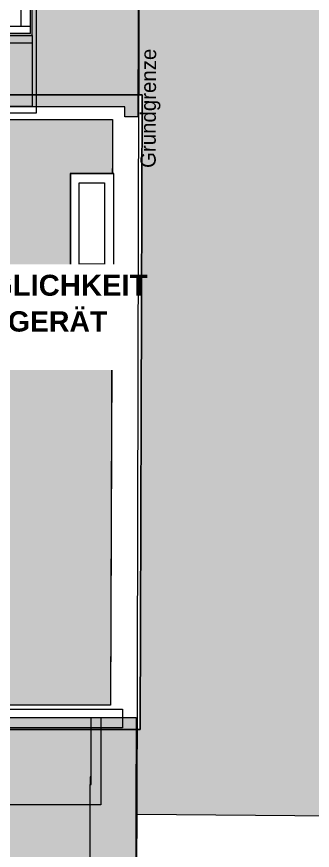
# Model space of a CAD drawing. Header units: metres. Extents: x -3 to 171, y -23 to 41.
# Drawn here: x 151.16 to 154.06, y 23.66 to 31.84 of the extents above; entities that cross this region are included whole.
import ezdxf

# ---------------------------------------------------------------- set-up
doc = ezdxf.new("R2010")
doc.units = ezdxf.units.M
doc.header["$MEASUREMENT"] = 0
doc.linetypes.add('Wipeout_Contour', pattern=[1, 0, -1])
for name, color, linetype in [('112 Wand Aussen - Schachtwände', 7, 'Continuous'), ('140 Brüstung', 7, 'Continuous'), ('310 Dachkonstruktion massiv', 7, 'Continuous'), ('325 Dachfenster', 7, 'Continuous'), ('330 Dachaufbau', 7, 'Continuous'), ('725 Nachbarbebauung', 7, 'Continuous'), ('840 Baulinien', 7, 'Continuous'), ('844 Umriss 2D', 7, 'Continuous'), ('905 VP Beschriftung Übersicht.Übersicht', 7, 'Continuous')]:
    doc.layers.add(name, color=color, linetype=linetype)
doc.styles.add('ERSTELLTER_STIL_2', font='')
doc.styles.add('ERSTELLTER_STIL_6', font='arial.ttf')
doc.styles.get('ERSTELLTER_STIL_2').set_extended_font_data('Eurostile')
doc.linetypes.add('Grenze Grundstück', pattern='A,0,[1,415_260415_PP_VA_1_9 DD STG11.Shx,S=0.00031746,R=0,X=0,Y=0],-0.04,0', length=0.04)

# ---------------------------------------------------------------- blocks, each defined once
blk = doc.blocks.new('Decke_1_2', base_point=(152.3668, 35.4597))
at = {"layer": '725 Nachbarbebauung', "linetype": 'Continuous', "lineweight": 0, "true_color": 0x1f1f1f}
blk.add_hatch(color=250, dxfattribs=at).paths.add_polyline_path([(152.3668, 35.4597), (152.3372, 24.0151), (162.4416, 23.9298), (162.4453, 24.7904), (165.2425, 24.7792), (165.2384, 23.8246), (171.2737, 23.7992), (171.3553, 35.4443)])
at = {"layer": '725 Nachbarbebauung', "color": 8, "linetype": 'Continuous', "lineweight": 13, "flags": 128}
blk.add_lwpolyline([(152.3668, 35.4597), (152.3372, 24.0151), (162.4416, 23.9298), (162.4453, 24.7904), (165.2425, 24.7792), (165.2384, 23.8246), (171.2737, 23.7992), (171.3553, 35.4443)], close=True, dxfattribs=at)
blk = doc.blocks.new('Wand_36_2', base_point=(152.2192, 30.9569))
at = {"color": 254, "linetype": 'Wipeout_Contour', "lineweight": 0, "ltscale": 466.549952}
blk.add_wipeout([(152.0987, 30.8368), (152.3894, 31.0768), (152.0995, 31.0768)], dxfattribs=at).dxf.layer = '140 Brüstung'
at = {"color": 254, "linetype": 'Wipeout_Contour', "lineweight": 0, "ltscale": 463.022005}
blk.add_wipeout([(152.0796, 25.0857), (152.0788, 24.8458), (152.3686, 24.8458)], dxfattribs=at).dxf.layer = '140 Brüstung'
at = {"color": 254, "linetype": 'Wipeout_Contour', "lineweight": 0, "ltscale": 616.339009}
blk.add_wipeout([(152.0796, 25.0857), (152.3686, 24.8458), (152.3687, 24.8458), (152.3695, 25.0857)], dxfattribs=at).dxf.layer = '140 Brüstung'
at = {"color": 254, "linetype": 'Wipeout_Contour', "lineweight": 0, "ltscale": 619.222814}
blk.add_wipeout([(152.0987, 30.8368), (152.0796, 25.0857), (152.3695, 25.0857), (152.3887, 30.8368)], dxfattribs=at).dxf.layer = '140 Brüstung'
at = {"color": 254, "linetype": 'Wipeout_Contour', "lineweight": 0, "ltscale": 620.749053}
blk.add_wipeout([(152.0987, 30.8368), (152.3887, 30.8368), (152.3895, 31.0768), (152.3894, 31.0768)], dxfattribs=at).dxf.layer = '140 Brüstung'
at = {"layer": '140 Brüstung', "color": 7, "linetype": 'Continuous', "lineweight": 18, "flags": 128}
blk.add_lwpolyline([(152.0987, 30.8368), (152.0796, 25.0857)], dxfattribs=at)
at = {"color": 254, "linetype": 'Wipeout_Contour', "lineweight": 0, "ltscale": 619.818958}
blk.add_wipeout([(152.3895, 31.0768), (152.3687, 24.8458), (152.3689, 24.8458), (152.3897, 31.0768)], dxfattribs=at).dxf.layer = '140 Brüstung'
at = {"layer": '140 Brüstung', "color": 7, "linetype": 'Continuous', "lineweight": 18}
for p, q in [((152.3895, 31.0768), (152.3687, 24.8458)), ((152.3895, 31.0768), (152.3894, 31.0768)), ((152.3687, 24.8458), (152.3686, 24.8458))]:
    blk.add_line(p, q, dxfattribs=at)
at = {"layer": '140 Brüstung', "color": 7, "linetype": 'Continuous', "lineweight": 18, "flags": 128}
blk.add_lwpolyline([(152.3689, 24.8458), (152.3897, 31.0768)], dxfattribs=at)
blk = doc.blocks.new('Wand_50_2', base_point=(145.7992, 24.9657))
at = {"color": 254, "linetype": 'Wipeout_Contour', "lineweight": 0, "ltscale": 444.616926}
blk.add_wipeout([(145.9693, 24.8455), (145.9691, 24.8457), (145.9691, 24.8455)], dxfattribs=at).dxf.layer = '140 Brüstung'
at = {"color": 254, "linetype": 'Wipeout_Contour', "lineweight": 0, "ltscale": 462.735267}
blk.add_wipeout([(152.3686, 24.8458), (152.3687, 24.8457), (152.3687, 24.8458)], dxfattribs=at).dxf.layer = '140 Brüstung'
at = {"color": 254, "linetype": 'Wipeout_Contour', "lineweight": 0, "ltscale": 604.403721}
blk.add_wipeout([(152.0796, 25.0857), (145.9691, 25.0857), (145.9691, 24.8458), (152.0788, 24.8458)], dxfattribs=at).dxf.layer = '140 Brüstung'
at = {"color": 254, "linetype": 'Wipeout_Contour', "lineweight": 0, "ltscale": 617.644781}
blk.add_wipeout([(152.3687, 24.8457), (152.3689, 24.8455), (152.3689, 24.8458), (152.3687, 24.8458)], dxfattribs=at).dxf.layer = '140 Brüstung'
at = {"layer": '140 Brüstung', "color": 7, "linetype": 'Continuous', "lineweight": 18, "flags": 128}
blk.add_lwpolyline([(152.0796, 25.0857), (145.9691, 25.0857)], dxfattribs=at)
at = {"color": 254, "linetype": 'Wipeout_Contour', "lineweight": 0, "ltscale": 592.396462}
blk.add_wipeout([(145.9691, 24.8458), (145.9691, 24.8457), (145.9693, 24.8455), (145.9693, 24.8458)], dxfattribs=at).dxf.layer = '140 Brüstung'
at = {"color": 254, "linetype": 'Wipeout_Contour', "lineweight": 0, "ltscale": 758.818361}
blk.add_wipeout([(152.3687, 24.8457), (152.3686, 24.8458), (145.9693, 24.8458), (145.9693, 24.8455), (152.3687, 24.8455)], dxfattribs=at).dxf.layer = '140 Brüstung'
at = {"layer": '140 Brüstung', "color": 7, "linetype": 'Continuous', "lineweight": 18}
for p in [(145.9691, 24.8457), (145.9693, 24.8458)]:
    blk.add_line(p, (145.9691, 24.8458), dxfattribs=at)
at = {"color": 254, "linetype": 'Wipeout_Contour', "lineweight": 0, "ltscale": 463.556056}
blk.add_wipeout([(152.3687, 24.8457), (152.3687, 24.8455), (152.3689, 24.8455)], dxfattribs=at).dxf.layer = '140 Brüstung'
at = {"layer": '140 Brüstung', "color": 7, "linetype": 'Continuous', "lineweight": 18}
for p, q in [((152.3686, 24.8458), (145.9693, 24.8458)), ((152.3687, 24.8458), (152.3686, 24.8458))]:
    blk.add_line(p, q, dxfattribs=at)
at = {"layer": '140 Brüstung', "color": 7, "linetype": 'Continuous', "lineweight": 18, "flags": 128}
for points in [[(145.9693, 24.8455), (152.3689, 24.8455)], [(152.3689, 24.8455), (152.3689, 24.8458)]]:
    blk.add_lwpolyline(points, dxfattribs=at)
blk = doc.blocks.new('Wand_56_2', base_point=(145.6642, 30.9569))
at = {"layer": '140 Brüstung', "color": 7, "linetype": 'Continuous', "lineweight": 18, "flags": 128}
for points in [[(145.6642, 31.077), (145.6642, 31.0768)], [(145.6642, 31.0768), (145.6642, 30.8368)]]:
    blk.add_lwpolyline(points, dxfattribs=at)
at = {"color": 254, "linetype": 'Wipeout_Contour', "lineweight": 0, "ltscale": 609.066874}
blk.add_wipeout([(146.074, 30.8368), (152.0987, 30.8368), (152.0995, 31.0768), (146.074, 31.0768)], dxfattribs=at).dxf.layer = '140 Brüstung'
at = {"color": 254, "linetype": 'Wipeout_Contour', "lineweight": 0, "ltscale": 465.993432}
blk.add_wipeout([(152.3895, 31.0768), (152.3895, 31.0769), (152.3894, 31.0768)], dxfattribs=at).dxf.layer = '140 Brüstung'
at = {"color": 254, "linetype": 'Wipeout_Contour', "lineweight": 0, "ltscale": 596.572188}
blk.add_wipeout([(145.7144, 30.8368), (146.074, 30.8368), (146.074, 31.0768), (145.7144, 31.0768)], dxfattribs=at).dxf.layer = '140 Brüstung'
at = {"color": 254, "linetype": 'Wipeout_Contour', "lineweight": 0, "ltscale": 621.967519}
blk.add_wipeout([(152.3895, 31.0769), (152.3895, 31.0768), (152.3897, 31.0768), (152.3897, 31.077)], dxfattribs=at).dxf.layer = '140 Brüstung'
at = {"layer": '140 Brüstung', "color": 7, "linetype": 'Continuous', "lineweight": 18}
blk.add_line((145.7144, 30.8368), (145.7144, 31.0768), dxfattribs=at)
at = {"layer": '140 Brüstung', "color": 7, "linetype": 'Continuous', "lineweight": 18, "flags": 128}
blk.add_lwpolyline([(145.6642, 30.8368), (152.0987, 30.8368)], dxfattribs=at)
at = {"color": 254, "linetype": 'Wipeout_Contour', "lineweight": 0, "ltscale": 467.168081}
blk.add_wipeout([(152.3895, 31.077), (152.3895, 31.0769), (152.3897, 31.077)], dxfattribs=at).dxf.layer = '140 Brüstung'
at = {"color": 254, "linetype": 'Wipeout_Contour', "lineweight": 0, "ltscale": 764.727146}
blk.add_wipeout([(146.0742, 31.0768), (152.3894, 31.0768), (152.3895, 31.0769), (152.3895, 31.077), (146.0742, 31.077)], dxfattribs=at).dxf.layer = '140 Brüstung'
at = {"layer": '140 Brüstung', "color": 7, "linetype": 'Continuous', "lineweight": 18}
blk.add_line((152.3895, 31.0768), (152.3894, 31.0768), dxfattribs=at)
at = {"layer": '140 Brüstung', "color": 7, "linetype": 'Continuous', "lineweight": 18, "flags": 128}
blk.add_lwpolyline([(152.3897, 31.077), (152.3897, 31.0768)], dxfattribs=at)
at = {"color": 254, "linetype": 'Wipeout_Contour', "lineweight": 0, "ltscale": 597.376463}
blk.add_wipeout([(146.074, 31.0768), (146.0742, 31.0768), (146.0742, 31.077), (146.074, 31.077)], dxfattribs=at).dxf.layer = '140 Brüstung'
at = {"layer": '140 Brüstung', "color": 7, "linetype": 'Continuous', "lineweight": 18}
for p, q in [((146.074, 31.0768), (146.074, 31.077)), ((146.074, 31.0768), (146.0742, 31.0768)), ((146.0742, 31.0768), (152.3894, 31.0768))]:
    blk.add_line(p, q, dxfattribs=at)
at = {"layer": '140 Brüstung', "color": 7, "linetype": 'Continuous', "lineweight": 18, "flags": 128}
blk.add_lwpolyline([(152.3897, 31.077), (146.0742, 31.077)], dxfattribs=at)
blk = doc.blocks.new('Dachfläche_3_2', base_point=(145.6242, 24.8629))
at = {"layer": '310 Dachkonstruktion massiv', "color": 7, "linetype": 'Continuous', "lineweight": 13, "flags": 128}
for points in [[(145.6242, 25.0452), (152.1977, 25.0452)], [(145.6242, 24.8629), (145.6242, 25.0452)], [(152.1977, 25.0452), (152.1971, 24.8629)], [(152.1971, 24.8629), (145.6242, 24.8629)]]:
    blk.add_lwpolyline(points, dxfattribs=at)
blk = doc.blocks.new('Wand_70_2', base_point=(152.0209, 29.4152))
at = {"color": 254, "linetype": 'Wipeout_Contour', "lineweight": 0, "ltscale": 465.881296}
blk.add_wipeout([(152.1059, 30.3002), (152.1109, 30.3052), (152.1059, 30.3052)], dxfattribs=at).dxf.layer = '112 Wand Aussen - Schachtwände'
at = {"color": 254, "linetype": 'Wipeout_Contour', "lineweight": 0, "ltscale": 465.12534}
blk.add_wipeout([(152.1059, 29.3252), (152.1109, 29.3252), (152.1059, 29.3302)], dxfattribs=at).dxf.layer = '112 Wand Aussen - Schachtwände'
at = {"color": 254, "linetype": 'Wipeout_Contour', "lineweight": 0, "ltscale": 465.788029}
blk.add_wipeout([(152.0659, 30.3002), (152.0659, 30.2602), (152.1059, 30.3002)], dxfattribs=at).dxf.layer = '112 Wand Aussen - Schachtwände'
at = {"color": 254, "linetype": 'Wipeout_Contour', "lineweight": 0, "ltscale": 465.051158}
blk.add_wipeout([(152.0659, 29.3302), (152.1059, 29.3302), (152.0659, 29.3702)], dxfattribs=at).dxf.layer = '112 Wand Aussen - Schachtwände'
at = {"color": 254, "linetype": 'Wipeout_Contour', "lineweight": 0, "ltscale": 465.722444}
blk.add_wipeout([(152.0609, 30.2602), (152.0609, 30.2552), (152.0659, 30.2602)], dxfattribs=at).dxf.layer = '112 Wand Aussen - Schachtwände'
at = {"color": 254, "linetype": 'Wipeout_Contour', "lineweight": 0, "ltscale": 465.018166}
blk.add_wipeout([(152.0609, 29.3702), (152.0659, 29.3702), (152.0609, 29.3752)], dxfattribs=at).dxf.layer = '112 Wand Aussen - Schachtwände'
at = {"color": 254, "linetype": 'Wipeout_Contour', "lineweight": 0, "ltscale": 465.629185}
blk.add_wipeout([(152.0209, 30.2152), (152.0609, 30.2552), (152.0209, 30.2552)], dxfattribs=at).dxf.layer = '112 Wand Aussen - Schachtwände'
at = {"color": 254, "linetype": 'Wipeout_Contour', "lineweight": 0, "ltscale": 464.944007}
blk.add_wipeout([(152.0209, 29.3752), (152.0609, 29.3752), (152.0209, 29.4152)], dxfattribs=at).dxf.layer = '112 Wand Aussen - Schachtwände'
at = {"color": 254, "linetype": 'Wipeout_Contour', "lineweight": 0, "ltscale": 464.338607}
blk.add_wipeout([(152.1059, 29.3302), (152.1109, 29.3252), (152.1109, 29.3302)], dxfattribs=at).dxf.layer = '112 Wand Aussen - Schachtwände'
at = {"color": 254, "linetype": 'Wipeout_Contour', "lineweight": 0, "ltscale": 620.016916}
blk.add_wipeout([(152.1059, 30.3002), (152.1059, 29.3302), (152.1109, 29.3302), (152.1109, 30.3002)], dxfattribs=at).dxf.layer = '112 Wand Aussen - Schachtwände'
at = {"color": 254, "linetype": 'Wipeout_Contour', "lineweight": 0, "ltscale": 464.70912}
blk.add_wipeout([(152.1059, 30.3002), (152.1109, 30.3002), (152.1109, 30.3052)], dxfattribs=at).dxf.layer = '112 Wand Aussen - Schachtwände'
at = {"color": 254, "linetype": 'Wipeout_Contour', "lineweight": 0, "ltscale": 464.305622}
blk.add_wipeout([(152.0659, 29.3702), (152.1059, 29.3302), (152.1059, 29.3702)], dxfattribs=at).dxf.layer = '112 Wand Aussen - Schachtwände'
at = {"layer": '112 Wand Aussen - Schachtwände', "color": 7, "linetype": 'Continuous', "lineweight": 18, "flags": 128}
blk.add_lwpolyline([(152.1109, 29.3252), (152.1059, 29.3252)], dxfattribs=at)
at = {"color": 254, "linetype": 'Wipeout_Contour', "lineweight": 0, "ltscale": 619.92819}
blk.add_wipeout([(152.0659, 30.2602), (152.0659, 29.3702), (152.1059, 29.3702), (152.1059, 30.2602)], dxfattribs=at).dxf.layer = '112 Wand Aussen - Schachtwände'
at = {"color": 254, "linetype": 'Wipeout_Contour', "lineweight": 0, "ltscale": 464.643435}
blk.add_wipeout([(152.0659, 30.2602), (152.1059, 30.2602), (152.1059, 30.3002)], dxfattribs=at).dxf.layer = '112 Wand Aussen - Schachtwände'
at = {"color": 254, "linetype": 'Wipeout_Contour', "lineweight": 0, "ltscale": 464.231834}
blk.add_wipeout([(152.0609, 29.3752), (152.0659, 29.3702), (152.0659, 29.3752)], dxfattribs=at).dxf.layer = '112 Wand Aussen - Schachtwände'
at = {"layer": '112 Wand Aussen - Schachtwände', "color": 7, "linetype": 'Continuous', "lineweight": 18, "flags": 128}
for points in [[(152.1109, 30.3052), (152.1059, 30.3052)], [(152.1109, 29.3252), (152.1109, 30.3052)]]:
    blk.add_lwpolyline(points, dxfattribs=at)
at = {"color": 254, "linetype": 'Wipeout_Contour', "lineweight": 0, "ltscale": 619.839872}
blk.add_wipeout([(152.0609, 30.2552), (152.0609, 29.3752), (152.0659, 29.3752), (152.0659, 30.2552)], dxfattribs=at).dxf.layer = '112 Wand Aussen - Schachtwände'
at = {"color": 254, "linetype": 'Wipeout_Contour', "lineweight": 0, "ltscale": 464.550449}
blk.add_wipeout([(152.0609, 30.2552), (152.0659, 30.2552), (152.0659, 30.2602)], dxfattribs=at).dxf.layer = '112 Wand Aussen - Schachtwände'
at = {"color": 254, "linetype": 'Wipeout_Contour', "lineweight": 0, "ltscale": 464.19888}
blk.add_wipeout([(152.0209, 29.4152), (152.0609, 29.3752), (152.0609, 29.4152)], dxfattribs=at).dxf.layer = '112 Wand Aussen - Schachtwände'
at = {"color": 254, "linetype": 'Wipeout_Contour', "lineweight": 0, "ltscale": 619.751191}
blk.add_wipeout([(152.0209, 30.2152), (152.0209, 29.4152), (152.0609, 29.4152), (152.0609, 30.2152)], dxfattribs=at).dxf.layer = '112 Wand Aussen - Schachtwände'
at = {"color": 254, "linetype": 'Wipeout_Contour', "lineweight": 0, "ltscale": 464.484781}
blk.add_wipeout([(152.0209, 30.2152), (152.0609, 30.2152), (152.0609, 30.2552)], dxfattribs=at).dxf.layer = '112 Wand Aussen - Schachtwände'
at = {"layer": '112 Wand Aussen - Schachtwände', "color": 7, "linetype": 'Continuous', "lineweight": 18, "flags": 128}
blk.add_lwpolyline([(152.0209, 30.2152), (152.0209, 29.4152)], dxfattribs=at)
blk = doc.blocks.new('Wand_71_2', base_point=(151.7709, 29.4152))
at = {"color": 254, "linetype": 'Wipeout_Contour', "lineweight": 0, "ltscale": 463.654819}
blk.add_wipeout([(151.6859, 30.3052), (151.6809, 30.3052), (151.6859, 30.3002)], dxfattribs=at).dxf.layer = '112 Wand Aussen - Schachtwände'
at = {"color": 254, "linetype": 'Wipeout_Contour', "lineweight": 0, "ltscale": 462.89686}
blk.add_wipeout([(151.6859, 29.3302), (151.6809, 29.3252), (151.6859, 29.3252)], dxfattribs=at).dxf.layer = '112 Wand Aussen - Schachtwände'
at = {"color": 254, "linetype": 'Wipeout_Contour', "lineweight": 0, "ltscale": 463.728189}
blk.add_wipeout([(151.7259, 30.3002), (151.6859, 30.3002), (151.7259, 30.2602)], dxfattribs=at).dxf.layer = '112 Wand Aussen - Schachtwände'
at = {"color": 254, "linetype": 'Wipeout_Contour', "lineweight": 0, "ltscale": 462.989669}
blk.add_wipeout([(151.7259, 29.3702), (151.6859, 29.3302), (151.7259, 29.3302)], dxfattribs=at).dxf.layer = '112 Wand Aussen - Schachtwände'
at = {"color": 254, "linetype": 'Wipeout_Contour', "lineweight": 0, "ltscale": 463.760582}
blk.add_wipeout([(151.7309, 30.2602), (151.7259, 30.2602), (151.7309, 30.2552)], dxfattribs=at).dxf.layer = '112 Wand Aussen - Schachtwände'
at = {"color": 254, "linetype": 'Wipeout_Contour', "lineweight": 0, "ltscale": 463.054952}
blk.add_wipeout([(151.7259, 29.3702), (151.7309, 29.3702), (151.7309, 29.3752)], dxfattribs=at).dxf.layer = '112 Wand Aussen - Schachtwände'
at = {"color": 254, "linetype": 'Wipeout_Contour', "lineweight": 0, "ltscale": 464.433649}
blk.add_wipeout([(151.6859, 30.3002), (151.6809, 30.3052), (151.6809, 30.3002)], dxfattribs=at).dxf.layer = '112 Wand Aussen - Schachtwände'
at = {"color": 254, "linetype": 'Wipeout_Contour', "lineweight": 0, "ltscale": 463.833973}
blk.add_wipeout([(151.7709, 30.2552), (151.7309, 30.2552), (151.7709, 30.2152)], dxfattribs=at).dxf.layer = '112 Wand Aussen - Schachtwände'
at = {"color": 254, "linetype": 'Wipeout_Contour', "lineweight": 0, "ltscale": 463.147769}
blk.add_wipeout([(151.7709, 29.4152), (151.7309, 29.3752), (151.7709, 29.3752)], dxfattribs=at).dxf.layer = '112 Wand Aussen - Schachtwände'
at = {"color": 254, "linetype": 'Wipeout_Contour', "lineweight": 0, "ltscale": 618.348758}
blk.add_wipeout([(151.6859, 29.3302), (151.6859, 30.3002), (151.6809, 30.3002), (151.6809, 29.3302)], dxfattribs=at).dxf.layer = '112 Wand Aussen - Schachtwände'
at = {"color": 254, "linetype": 'Wipeout_Contour', "lineweight": 0, "ltscale": 464.466048}
blk.add_wipeout([(151.7259, 30.2602), (151.6859, 30.3002), (151.6859, 30.2602)], dxfattribs=at).dxf.layer = '112 Wand Aussen - Schachtwände'
at = {"color": 254, "linetype": 'Wipeout_Contour', "lineweight": 0, "ltscale": 464.064545}
blk.add_wipeout([(151.6809, 29.3302), (151.6809, 29.3252), (151.6859, 29.3302)], dxfattribs=at).dxf.layer = '112 Wand Aussen - Schachtwände'
at = {"layer": '112 Wand Aussen - Schachtwände', "color": 7, "linetype": 'Continuous', "lineweight": 18, "flags": 128}
blk.add_lwpolyline([(151.6809, 30.3052), (151.6859, 30.3052)], dxfattribs=at)
at = {"color": 254, "linetype": 'Wipeout_Contour', "lineweight": 0, "ltscale": 618.43666}
blk.add_wipeout([(151.7259, 29.3702), (151.7259, 30.2602), (151.6859, 30.2602), (151.6859, 29.3702)], dxfattribs=at).dxf.layer = '112 Wand Aussen - Schachtwände'
at = {"color": 254, "linetype": 'Wipeout_Contour', "lineweight": 0, "ltscale": 464.539815}
blk.add_wipeout([(151.7309, 30.2552), (151.7259, 30.2602), (151.7259, 30.2552)], dxfattribs=at).dxf.layer = '112 Wand Aussen - Schachtwände'
at = {"color": 254, "linetype": 'Wipeout_Contour', "lineweight": 0, "ltscale": 464.129732}
blk.add_wipeout([(151.6859, 29.3702), (151.6859, 29.3302), (151.7259, 29.3702)], dxfattribs=at).dxf.layer = '112 Wand Aussen - Schachtwände'
at = {"layer": '112 Wand Aussen - Schachtwände', "color": 7, "linetype": 'Continuous', "lineweight": 18, "flags": 128}
for points in [[(151.6809, 30.3052), (151.6809, 29.3252)], [(151.6809, 29.3252), (151.6859, 29.3252)]]:
    blk.add_lwpolyline(points, dxfattribs=at)
at = {"color": 254, "linetype": 'Wipeout_Contour', "lineweight": 0, "ltscale": 618.52497}
blk.add_wipeout([(151.7309, 29.3752), (151.7309, 30.2552), (151.7259, 30.2552), (151.7259, 29.3752)], dxfattribs=at).dxf.layer = '112 Wand Aussen - Schachtwände'
at = {"color": 254, "linetype": 'Wipeout_Contour', "lineweight": 0, "ltscale": 464.572246}
blk.add_wipeout([(151.7709, 30.2152), (151.7309, 30.2552), (151.7309, 30.2152)], dxfattribs=at).dxf.layer = '112 Wand Aussen - Schachtwände'
at = {"color": 254, "linetype": 'Wipeout_Contour', "lineweight": 0, "ltscale": 464.222822}
blk.add_wipeout([(151.7259, 29.3752), (151.7259, 29.3702), (151.7309, 29.3752)], dxfattribs=at).dxf.layer = '112 Wand Aussen - Schachtwände'
at = {"color": 254, "linetype": 'Wipeout_Contour', "lineweight": 0, "ltscale": 618.612918}
blk.add_wipeout([(151.7709, 29.4152), (151.7709, 30.2152), (151.7309, 30.2152), (151.7309, 29.4152)], dxfattribs=at).dxf.layer = '112 Wand Aussen - Schachtwände'
at = {"color": 254, "linetype": 'Wipeout_Contour', "lineweight": 0, "ltscale": 464.288025}
blk.add_wipeout([(151.7309, 29.4152), (151.7309, 29.3752), (151.7709, 29.4152)], dxfattribs=at).dxf.layer = '112 Wand Aussen - Schachtwände'
at = {"layer": '112 Wand Aussen - Schachtwände', "color": 7, "linetype": 'Continuous', "lineweight": 18, "flags": 128}
blk.add_lwpolyline([(151.7709, 29.4152), (151.7709, 30.2152)], dxfattribs=at)
blk = doc.blocks.new('Wand_72_2', base_point=(151.7709, 29.4152))
at = {"color": 254, "linetype": 'Wipeout_Contour', "lineweight": 0, "ltscale": 618.807956}
blk.add_wipeout([(152.1059, 29.3302), (151.6859, 29.3302), (151.6859, 29.3252), (152.1059, 29.3252)], dxfattribs=at).dxf.layer = '112 Wand Aussen - Schachtwände'
at = {"color": 254, "linetype": 'Wipeout_Contour', "lineweight": 0, "ltscale": 618.825076}
blk.add_wipeout([(152.0659, 29.3702), (151.7259, 29.3702), (151.7259, 29.3302), (152.0659, 29.3302)], dxfattribs=at).dxf.layer = '112 Wand Aussen - Schachtwände'
at = {"layer": '112 Wand Aussen - Schachtwände', "color": 7, "linetype": 'Continuous', "lineweight": 18, "flags": 128}
blk.add_lwpolyline([(151.6859, 29.3252), (152.1059, 29.3252)], dxfattribs=at)
at = {"color": 254, "linetype": 'Wipeout_Contour', "lineweight": 0, "ltscale": 618.842205}
blk.add_wipeout([(151.7309, 29.3702), (152.0609, 29.3702), (152.0609, 29.3752), (151.7309, 29.3752)], dxfattribs=at).dxf.layer = '112 Wand Aussen - Schachtwände'
at = {"color": 254, "linetype": 'Wipeout_Contour', "lineweight": 0, "ltscale": 618.859352}
blk.add_wipeout([(152.0209, 29.4152), (151.7709, 29.4152), (151.7709, 29.3752), (152.0209, 29.3752)], dxfattribs=at).dxf.layer = '112 Wand Aussen - Schachtwände'
at = {"layer": '112 Wand Aussen - Schachtwände', "color": 7, "linetype": 'Continuous', "lineweight": 18, "flags": 128}
blk.add_lwpolyline([(152.0209, 29.4152), (151.7709, 29.4152)], dxfattribs=at)
blk = doc.blocks.new('Wand_73_2', base_point=(151.7709, 30.2152))
at = {"color": 254, "linetype": 'Wipeout_Contour', "lineweight": 0, "ltscale": 619.559121}
blk.add_wipeout([(151.6859, 30.3002), (152.1059, 30.3002), (152.1059, 30.3052), (151.6859, 30.3052)], dxfattribs=at).dxf.layer = '112 Wand Aussen - Schachtwände'
at = {"color": 254, "linetype": 'Wipeout_Contour', "lineweight": 0, "ltscale": 619.541573}
blk.add_wipeout([(151.7259, 30.2602), (152.0659, 30.2602), (152.0659, 30.3002), (151.7259, 30.3002)], dxfattribs=at).dxf.layer = '112 Wand Aussen - Schachtwände'
at = {"layer": '112 Wand Aussen - Schachtwände', "color": 7, "linetype": 'Continuous', "lineweight": 18, "flags": 128}
blk.add_lwpolyline([(152.1059, 30.3052), (151.6859, 30.3052)], dxfattribs=at)
at = {"color": 254, "linetype": 'Wipeout_Contour', "lineweight": 0, "ltscale": 619.524034}
blk.add_wipeout([(151.7309, 30.2552), (152.0609, 30.2552), (152.0609, 30.2602), (151.7309, 30.2602)], dxfattribs=at).dxf.layer = '112 Wand Aussen - Schachtwände'
at = {"color": 254, "linetype": 'Wipeout_Contour', "lineweight": 0, "ltscale": 619.506513}
blk.add_wipeout([(151.7709, 30.2152), (152.0209, 30.2152), (152.0209, 30.2552), (151.7709, 30.2552)], dxfattribs=at).dxf.layer = '112 Wand Aussen - Schachtwände'
at = {"layer": '112 Wand Aussen - Schachtwände', "color": 7, "linetype": 'Continuous', "lineweight": 18, "flags": 128}
blk.add_lwpolyline([(151.7709, 30.2152), (152.0209, 30.2152)], dxfattribs=at)
blk = doc.blocks.new('Dachfläche_23_2', base_point=(146.0342, 30.8602))
at = {"layer": '330 Dachaufbau', "linetype": 'Continuous', "lineweight": 0, "true_color": 0x000000}
h = blk.add_hatch(color=18, dxfattribs=at)
h.paths.add_polyline_path([(152.2192, 30.9602), (152.2191, 30.9169), (152.2189, 30.8602), (152.3496, 30.8602), (152.3652, 35.5302), (151.3342, 35.5302), (151.3342, 34.6887), (149.5842, 34.6887), (149.5842, 35.5302), (148.5742, 35.5302), (148.5742, 35.0602), (148.8842, 35.0602), (148.8842, 34.725), (146.0342, 34.725), (146.0342, 30.9602)])
h.paths.add_polyline_path([(151.3092, 31.6615), (149.6092, 31.6615), (149.6092, 33.2627), (151.3092, 33.2627)], flags=0)
h.paths.add_polyline_path([(148.3711, 33.2627), (148.3711, 31.6615), (146.6711, 31.6615), (146.6711, 33.2627)], flags=0)
at = {"layer": '330 Dachaufbau', "color": 7, "linetype": 'Continuous', "lineweight": 18, "flags": 128}
for points in [[(148.5742, 35.5302), (149.5842, 35.5302)], [(148.5742, 35.0602), (148.5742, 35.5302)], [(149.5842, 35.5302), (149.5842, 34.6887)], [(151.3342, 35.5302), (152.3652, 35.5302)], [(151.3342, 34.6887), (151.3342, 35.5302)], [(152.3652, 35.5302), (152.3496, 30.8602)], [(152.3499, 30.8602), (152.3654, 35.5302)], [(152.3652, 35.5302), (152.3653, 35.5302), (152.3654, 35.5302), (152.3654, 35.5302)], [(148.8842, 35.0602), (148.5742, 35.0602)], [(148.8842, 34.725), (148.8842, 35.0602)], [(146.0342, 34.725), (148.8842, 34.725)], [(146.0342, 30.9602), (146.0342, 34.725)], [(149.5842, 34.6887), (151.3342, 34.6887)], [(146.6711, 33.2627), (146.6711, 31.6615)], [(148.3711, 33.2627), (146.6711, 33.2627)], [(148.3711, 31.6615), (148.3711, 33.2627)], [(149.6092, 33.2627), (149.6092, 31.6615)], [(151.3092, 33.2627), (149.6092, 33.2627)], [(151.3092, 31.6615), (151.3092, 33.2627)], [(146.6711, 33.185), (148.3711, 33.185)], [(149.6092, 33.185), (151.3092, 33.185)], [(146.6711, 31.6615), (148.3711, 31.6615)], [(149.6092, 31.6615), (151.3092, 31.6615)], [(152.2192, 30.9602), (146.0342, 30.9602)], [(152.2189, 30.8602), (152.2191, 30.9169), (152.2192, 30.9602)], [(152.3496, 30.8602), (152.2189, 30.8602)], [(152.3499, 30.8602), (152.3498, 30.8602), (152.3497, 30.8602), (152.3496, 30.8602)]]:
    blk.add_lwpolyline(points, dxfattribs=at)
blk = doc.blocks.new('Dachfläche_29_2', base_point=(145.9292, 21.8753))
at = {"layer": '330 Dachaufbau', "linetype": 'Continuous', "lineweight": 0, "true_color": 0x000000}
blk.add_hatch(color=18, dxfattribs=at).paths.add_polyline_path([(152.3292, 24.9657), (151.887, 24.9657), (151.887, 24.3052), (151.8791, 24.3052), (151.8791, 21.8753), (145.9292, 21.8753), (145.9292, 20.3902), (147.1242, 20.3902), (147.1242, 21.2322), (148.8742, 21.2322), (148.8742, 20.3902), (149.5892, 20.3902), (149.5892, 21.2322), (151.3392, 21.2322), (151.3392, 20.3902), (152.314, 20.3902)])
at = {"layer": '330 Dachaufbau', "color": 7, "linetype": 'Continuous', "lineweight": 18, "flags": 128}
for points in [[(151.887, 24.3052), (151.887, 24.9657)], [(151.887, 24.9657), (152.3292, 24.9657)], [(152.3292, 24.9657), (152.314, 20.3902)], [(151.887, 24.383), (151.8791, 24.383)], [(151.8791, 24.383), (151.8791, 24.3653), (151.8791, 24.33), (151.8791, 24.3052)], [(151.8791, 24.3052), (151.887, 24.3052)], [(151.8791, 21.8753), (151.8791, 24.3052)], [(145.9292, 21.8753), (151.8791, 21.8753)], [(145.9292, 20.3902), (145.9292, 21.8753)], [(147.1242, 21.2322), (147.1242, 20.3902)], [(148.8742, 21.2322), (147.1242, 21.2322)], [(148.8742, 20.3902), (148.8742, 21.2322)], [(149.5892, 21.2322), (149.5892, 20.3902)], [(151.3392, 21.2322), (149.5892, 21.2322)], [(151.3392, 20.3902), (151.3392, 21.2322)], [(147.1242, 20.3902), (145.9292, 20.3902)], [(149.5892, 20.3902), (148.8742, 20.3902)], [(152.314, 20.3902), (151.3392, 20.3902)]]:
    blk.add_lwpolyline(points, dxfattribs=at)
blk = doc.blocks.new('Dachfläche_31_2', base_point=(145.9292, 24.9657))
at = {"layer": '330 Dachaufbau', "linetype": 'Continuous', "lineweight": 0, "true_color": 0x000000}
blk.add_hatch(color=18, dxfattribs=at).paths.add_polyline_path([(151.9842, 24.1082), (151.9842, 24.9657), (145.9292, 24.9657), (145.9292, 24.1082)])
at = {"layer": '330 Dachaufbau', "color": 7, "linetype": 'Continuous', "lineweight": 18, "flags": 128}
for points in [[(145.9292, 24.9657), (151.9842, 24.9657)], [(145.9292, 24.1082), (145.9292, 24.9657)], [(151.9842, 24.9657), (151.9842, 24.1082)], [(151.9842, 24.1082), (145.9292, 24.1082)]]:
    blk.add_lwpolyline(points, dxfattribs=at)
blk = doc.blocks.new('VELUX SlopeRoofBundle[19]_2', base_point=(133.3792, 35.4602))
at = {"color": 254, "linetype": 'Wipeout_Contour', "lineweight": 0, "ltscale": 612.700745}
blk.add_wipeout([(149.6092, 32.3701), (149.6311, 32.3701), (149.6311, 33.2384), (149.6092, 33.2384)], dxfattribs=at).dxf.layer = '325 Dachfenster'
at = {"color": 254, "linetype": 'Wipeout_Contour', "lineweight": 0, "ltscale": 619.266472}
blk.add_wipeout([(151.2911, 33.2384), (151.2911, 32.3701), (151.3092, 32.3701), (151.3092, 33.2384)], dxfattribs=at).dxf.layer = '325 Dachfenster'
at = {"color": 254, "linetype": 'Wipeout_Contour', "lineweight": 0, "ltscale": 613.564188}
blk.add_wipeout([(149.6092, 31.6785), (150.4111, 31.6785), (150.4111, 32.3701), (149.6092, 32.3701)], dxfattribs=at).dxf.layer = '325 Dachfenster'
at = {"color": 254, "linetype": 'Wipeout_Contour', "lineweight": 0, "ltscale": 617.085312}
blk.add_wipeout([(151.3092, 32.3701), (150.5111, 32.3701), (150.5111, 31.6785), (151.3092, 31.6785)], dxfattribs=at).dxf.layer = '325 Dachfenster'
at = {"color": 254, "linetype": 'Wipeout_Contour', "lineweight": 0, "ltscale": 1231.269795}
blk.add_wipeout([(151.2911, 33.2384), (149.6311, 33.2384), (149.6311, 32.3701), (150.4111, 32.3701), (150.4111, 31.6785), (150.5111, 31.6785), (150.5111, 32.3701), (151.2911, 32.3701)], dxfattribs=at).dxf.layer = '325 Dachfenster'
at = {"layer": '325 Dachfenster', "linetype": 'Continuous', "lineweight": 0, "flags": 128}
for points in [[(149.6092, 33.2384), (149.6311, 33.2384), (151.2911, 33.2384), (151.3092, 33.2384)], [(149.6092, 33.2384), (149.6092, 32.3701), (149.6092, 31.6785)], [(149.6311, 31.6785), (149.6311, 32.3701), (149.6311, 33.2384)], [(149.7211, 32.6176), (149.7211, 33.2384)], [(150.3211, 32.6176), (150.3211, 33.2384)], [(150.4111, 33.2384), (150.4111, 32.3701), (150.4111, 31.6785)], [(150.5111, 31.6785), (150.5111, 32.3701), (150.5111, 33.2384)], [(150.6011, 32.6176), (150.6011, 33.2384)], [(151.2011, 32.6176), (151.2011, 33.2384)], [(151.2911, 31.6785), (151.2911, 32.3701), (151.2911, 33.2384)], [(151.3092, 31.6785), (151.3092, 32.3701), (151.3092, 33.2384)], [(150.3211, 33.1748), (149.7211, 33.1748)], [(150.0211, 33.1748), (149.9726, 33.1298), (149.9573, 33.1156)], [(150.0211, 33.1748), (150.0695, 33.1298), (150.0848, 33.1156)], [(151.2011, 33.1748), (150.6011, 33.1748)], [(150.9011, 33.1748), (150.8526, 33.1298), (150.8373, 33.1156)], [(150.9011, 33.1748), (150.9495, 33.1298), (150.9648, 33.1156)], [(149.927, 33.0875), (149.8786, 33.0425)], [(150.1151, 33.0875), (150.1635, 33.0425)], [(150.807, 33.0875), (150.7586, 33.0425)], [(150.9951, 33.0875), (151.0435, 33.0425)], [(149.8483, 33.0143), (149.7998, 32.9693)], [(150.1938, 33.0143), (150.2423, 32.9693)], [(150.7283, 33.0143), (150.6798, 32.9693)], [(151.0738, 33.0143), (151.1223, 32.9693)], [(149.7695, 32.9412), (149.7211, 32.8962)], [(150.2726, 32.9412), (150.3211, 32.8962)], [(150.6495, 32.9412), (150.6011, 32.8962)], [(151.1526, 32.9412), (151.2011, 32.8962)], [(149.7695, 32.8512), (149.7211, 32.8962)], [(149.8483, 32.778), (149.7998, 32.823)], [(150.1938, 32.778), (150.2423, 32.823)], [(150.2726, 32.8512), (150.3211, 32.8962)], [(150.6495, 32.8512), (150.6011, 32.8962)], [(150.7283, 32.778), (150.6798, 32.823)], [(151.0738, 32.778), (151.1223, 32.823)], [(151.1526, 32.8512), (151.2011, 32.8962)], [(149.927, 32.7049), (149.8786, 32.7499)], [(150.1151, 32.7049), (150.1635, 32.7499)], [(150.807, 32.7049), (150.7586, 32.7499)], [(150.9951, 32.7049), (151.0435, 32.7499)], [(150.0211, 32.6176), (149.9726, 32.6626), (149.9573, 32.6768)], [(150.0211, 32.6176), (150.0695, 32.6626), (150.0848, 32.6768)], [(150.9011, 32.6176), (150.8526, 32.6626), (150.8373, 32.6768)], [(150.9011, 32.6176), (150.9495, 32.6626), (150.9648, 32.6768)], [(150.4111, 32.6176), (149.6311, 32.6176)], [(151.2911, 32.6176), (150.5111, 32.6176)], [(150.4111, 32.5469), (149.6311, 32.5469)], [(151.2911, 32.5469), (150.5111, 32.5469)], [(149.6092, 32.3701), (150.4111, 32.3701)], [(149.7211, 31.7493), (149.7211, 32.3701)], [(150.3211, 31.7493), (150.3211, 32.3701)], [(150.5111, 32.3701), (151.3092, 32.3701)], [(150.6011, 31.7493), (150.6011, 32.3701)], [(151.2011, 31.7493), (151.2011, 32.3701)], [(150.3211, 32.3065), (149.7211, 32.3065)], [(150.0211, 32.3065), (149.9726, 32.2614), (149.9573, 32.2473)], [(150.0211, 32.3065), (150.0695, 32.2614), (150.0848, 32.2473)], [(151.2011, 32.3065), (150.6011, 32.3065)], [(150.9011, 32.3065), (150.8526, 32.2614), (150.8373, 32.2473)], [(150.9011, 32.3065), (150.9495, 32.2614), (150.9648, 32.2473)], [(149.927, 32.2191), (149.8786, 32.1741)], [(150.1151, 32.2191), (150.1635, 32.1741)], [(150.807, 32.2191), (150.7586, 32.1741)], [(150.9951, 32.2191), (151.0435, 32.1741)], [(149.8483, 32.146), (149.7998, 32.101)], [(150.1938, 32.146), (150.2423, 32.101)], [(150.7283, 32.146), (150.6798, 32.101)], [(151.0738, 32.146), (151.1223, 32.101)], [(149.7695, 32.0729), (149.7211, 32.0279)], [(149.7695, 31.9828), (149.7211, 32.0279)], [(150.2726, 32.0729), (150.3211, 32.0279)], [(150.2726, 31.9828), (150.3211, 32.0279)], [(150.6495, 32.0729), (150.6011, 32.0279)], [(150.6495, 31.9828), (150.6011, 32.0279)], [(151.1526, 32.0729), (151.2011, 32.0279)], [(151.1526, 31.9828), (151.2011, 32.0279)], [(149.8483, 31.9097), (149.7998, 31.9547)], [(150.1938, 31.9097), (150.2423, 31.9547)], [(150.7283, 31.9097), (150.6798, 31.9547)], [(151.0738, 31.9097), (151.1223, 31.9547)], [(149.927, 31.8366), (149.8786, 31.8816)], [(150.1151, 31.8366), (150.1635, 31.8816)], [(150.807, 31.8366), (150.7586, 31.8816)], [(150.9951, 31.8366), (151.0435, 31.8816)], [(150.0211, 31.7493), (149.9726, 31.7943), (149.9573, 31.8084)], [(150.0211, 31.7493), (150.0695, 31.7943), (150.0848, 31.8084)], [(150.9011, 31.7493), (150.8526, 31.7943), (150.8373, 31.8084)], [(150.9011, 31.7493), (150.9495, 31.7943), (150.9648, 31.8084)], [(150.4111, 31.7493), (149.6311, 31.7493)], [(151.2911, 31.6785), (150.5111, 31.6785), (150.4111, 31.6785), (149.6311, 31.6785)], [(151.2911, 31.7493), (150.5111, 31.7493)]]:
    blk.add_lwpolyline(points, dxfattribs=at)
blk = doc.blocks.new('Dachfläche_33_2', base_point=(151.3511, 33.2609))
at = {"layer": '325 Dachfenster', "color": 7, "linetype": 'Continuous', "lineweight": 13, "true_color": 0xf4f4f4, "flags": 128}
for points in [[(149.5711, 33.2609), (149.6092, 33.2609)], [(149.5711, 30.9024), (149.5711, 33.2609)], [(149.6092, 33.2384), (149.6092, 33.2609)], [(149.6092, 33.2609), (151.3092, 33.2609)], [(151.3092, 33.2609), (151.3511, 33.2609)], [(151.3092, 33.2384), (151.3092, 33.2609)], [(151.3511, 30.9024), (151.3511, 33.2609)], [(149.6092, 31.6606), (149.6092, 31.6785)], [(151.3092, 31.6606), (151.3092, 31.6785)], [(149.6092, 31.6606), (149.6092, 31.5837)], [(151.3092, 31.6606), (149.6092, 31.6606)], [(151.3092, 31.6606), (151.3092, 31.5837)], [(151.3092, 31.5837), (149.6092, 31.5837)], [(149.6092, 31.5837), (149.6092, 30.9615)], [(151.3092, 31.5837), (151.3092, 30.9615)], [(151.3092, 30.9615), (149.6092, 30.9615)], [(149.5711, 30.9024), (151.3511, 30.9024)], [(149.5711, 30.9006), (149.5711, 30.9024)], [(149.5711, 30.9006), (151.3511, 30.9006)], [(151.3511, 30.9006), (151.3511, 30.9024)]]:
    blk.add_lwpolyline(points, dxfattribs=at)
at = {"layer": '325 Dachfenster', "linetype": 'Continuous', "lineweight": 0}
blk.add_blockref('VELUX SlopeRoofBundle[19]_2', (133.3792, 35.4602), dxfattribs=at)

msp = doc.modelspace()

# ---------------------------------------------------------------- hatches: boundary and pattern name
at = {"layer": '905 VP Beschriftung Übersicht.Übersicht', "linetype": 'Continuous', "lineweight": 0}
msp.add_hatch(color=255, dxfattribs=at).paths.add_polyline_path([(151.8791, 24.1082), (151.8791, 21.8753), (145.9693, 21.8753), (145.9693, 24.1082)])

# ---------------------------------------------------------------- block references
at = {"layer": '725 Nachbarbebauung', "color": 8, "linetype": 'Continuous', "lineweight": 13}
msp.add_blockref('Decke_1_2', (152.3668, 35.4597), dxfattribs=at)

# ---------------------------------------------------------------- next in the draw order: block references
at = {"layer": '140 Brüstung', "color": 7, "lineweight": 25}
msp.add_blockref('Wand_36_2', (152.2192, 30.9569), dxfattribs=at)

# ---------------------------------------------------------------- next in the draw order: block references
at = {"layer": '140 Brüstung', "color": 7, "lineweight": 18}
for name, p in [('Wand_56_2', (145.6642, 30.9569)), ('Wand_50_2', (145.7992, 24.9657))]:
    msp.add_blockref(name, p, dxfattribs=at)

# ---------------------------------------------------------------- next in the draw order: hatches: boundary and pattern name
at = {"layer": '905 VP Beschriftung Übersicht.Übersicht', "linetype": 'Continuous', "lineweight": 0}
h = msp.add_hatch(color=255, dxfattribs=at)
h.paths.add_polyline_path([(144.2942, 25.1052), (144.2942, 26.3752), (145.0556, 26.3752), (145.0556, 28.0052), (144.6684, 28.0052), (144.6684, 31.7794), (141.94, 31.7794), (141.94, 31.5052), (141.7842, 31.5052), (141.7842, 30.4752), (141.94, 30.4752), (141.94, 29.6252), (141.6342, 29.6252), (141.6342, 29.1952), (141.94, 29.1952), (141.94, 28.0052), (141.5442, 28.0052), (141.5442, 28.1952), (140.6542, 28.1952), (140.6542, 30.7332), (140.3042, 30.7332), (140.3042, 33.4302), (145.4342, 33.4302), (145.4342, 30.8368), (152.0987, 30.8368), (152.097, 30.3052), (151.6809, 30.3052), (151.6809, 29.3252), (152.0937, 29.3252), (152.0796, 25.0857), (145.6791, 25.0857), (145.6791, 20.7103), (139.8893, 20.7103), (139.8893, 25.1052)])
h.paths.add_polyline_path([(147.6042, 28.0752), (148.3042, 28.0752), (148.3042, 27.6452), (147.6042, 27.6452)], flags=0)

# ---------------------------------------------------------------- next in the draw order: linework, layer by layer
at = {"layer": '840 Baulinien', "color": 254, "linetype": 'Grenze Grundstück', "lineweight": 13, "true_color": 0xe3e3e3}
msp.add_lwpolyline([(133.3792, 35.46), (152.3642, 35.459), (152.3372, 24.0151), (152.2827, 15.8899), (152.2278, 4.1322), (133.4457, 1.4333), (133.4356, 23.2572)], close=True, dxfattribs=at)
at = {"layer": '905 VP Beschriftung Übersicht.Übersicht', "color": 7, "linetype": 'Continuous', "lineweight": 13, "flags": 128}
msp.add_lwpolyline([(145.4342, 33.4302), (145.4342, 30.8368), (152.0987, 30.8368), (152.097, 30.3052), (151.6809, 30.3052), (151.6809, 29.3252), (152.0937, 29.3252), (152.0796, 25.0857), (145.6791, 25.0857), (145.6791, 20.7103), (139.8893, 20.7103)], dxfattribs=at)

# ---------------------------------------------------------------- next in the draw order: block references
at = {"layer": '310 Dachkonstruktion massiv', "color": 7, "linetype": 'Continuous', "lineweight": 13}
msp.add_blockref('Dachfläche_3_2', (145.6242, 24.8629), dxfattribs=at)
at = {"layer": '330 Dachaufbau', "color": 7, "linetype": 'Continuous', "lineweight": 18}
for name, p in [('Dachfläche_23_2', (146.0342, 30.8602)), ('Dachfläche_29_2', (145.9292, 21.8753)), ('Dachfläche_31_2', (145.9292, 24.9657))]:
    msp.add_blockref(name, p, dxfattribs=at)

# ---------------------------------------------------------------- next in the draw order: texts
at = {"layer": '844 Umriss 2D', "color": 254, "linetype": 'Continuous', "lineweight": 13, "true_color": 0xe3e3e3, "insert": (152.4726, 30.9452), "char_height": 0.15, "attachment_point": 5, "rotation": 89.74578, "style": 'ERSTELLTER_STIL_2'}
msp.add_mtext('\\A1;{\\pqc;\\fEurostile|b0|i0|c0|p0;\\W1.000000;Grundgrenze}', dxfattribs=at)

# ---------------------------------------------------------------- next in the draw order: block references
at = {"layer": '112 Wand Aussen - Schachtwände', "color": 7, "lineweight": 35}
for name, p in [('Wand_71_2', (151.7709, 29.4152)), ('Wand_70_2', (152.0209, 29.4152))]:
    msp.add_blockref(name, p, dxfattribs=at)
at = {"layer": '325 Dachfenster', "color": 7, "linetype": 'Continuous', "lineweight": 13, "true_color": 0xf4f4f4}
msp.add_blockref('Dachfläche_33_2', (151.3511, 33.2609), dxfattribs=at)

# ---------------------------------------------------------------- next in the draw order: block references
at = {"layer": '112 Wand Aussen - Schachtwände', "color": 7, "lineweight": 35}
for name, p in [('Wand_73_2', (151.7709, 30.2152)), ('Wand_72_2', (151.7709, 29.4152))]:
    msp.add_blockref(name, p, dxfattribs=at)

# ---------------------------------------------------------------- next in the draw order: wipeouts: each hides what was drawn before it
at = {"color": 5, "linetype": 'Wipeout_Contour', "lineweight": 0, "ltscale": 613.398436}
msp.add_wipeout([(148.9273, 29.4141), (152.2715, 29.4141), (152.2715, 28.3754), (148.9273, 28.3754)], dxfattribs=at).dxf.layer = '905 VP Beschriftung Übersicht.Übersicht'

# ---------------------------------------------------------------- next in the draw order: texts
at = {"layer": '905 VP Beschriftung Übersicht.Übersicht', "color": 5, "linetype": 'Continuous', "lineweight": 0, "insert": (148.9273, 28.8568), "char_height": 0.205914, "attachment_point": 4, "line_spacing_factor": 1.042786, "style": 'ERSTELLTER_STIL_6'}
msp.add_mtext('\\A1;{\\pql;\\fHelvetica|b1|i0|c0|p0;\\W1.000000;AUFSTELLMÖGLICHKEIT\\P\\pql;\\fHelvetica|b1|i0|c0|p0;\\H0.971279x;\\W1.000000;KLIMA-AUSSENGERÄT\\P\\pql;\\fHelvetica|b1|i0|c0|p0;\\W1.000000;TOP 19}', dxfattribs=at)

doc.saveas('drawing.dxf')
